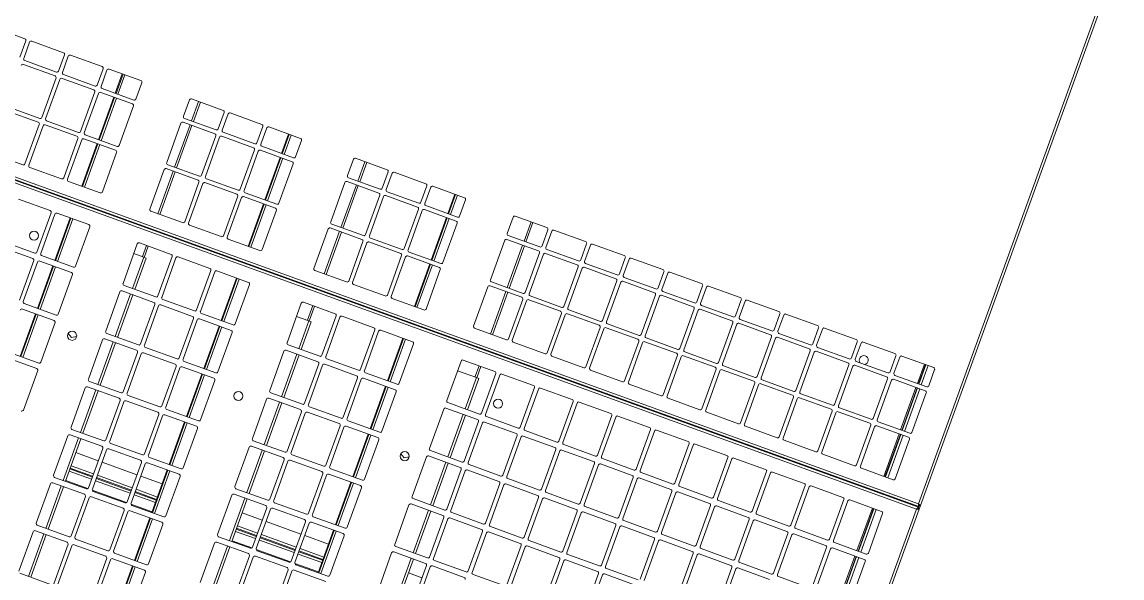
# Model space of a CAD drawing. Header units: metres. Extents: x -17822 to 152406, y -4219 to 19791.
# Drawn here: x 118420.8 to 118554.6, y 5697.2 to 5764.8 of the extents above; entities that cross this region are included whole.
import ezdxf

# ---------------------------------------------------------------- set-up
doc = ezdxf.new("R2010")
doc.units = ezdxf.units.M
doc.header["$LTSCALE"] = 100
doc.header["$MEASUREMENT"] = 0
doc.layers.get('0').update_dxf_attribs({"color": 9, "lineweight": 9})
doc.layers.add('TEKSAN', color=7, linetype='Continuous', lineweight=9)

# ---------------------------------------------------------------- blocks, each defined once
blk = doc.blocks.new('K500H165_üst')
at = {"color": 7, "linetype": 'Continuous', "lineweight": 15}
for p, q in [((-28.03, 82.5), (43.98, 82.5)), ((-27.9, 82.2), (43.85, 82.2)), ((43.85, 82.2), (43.85, -82.2)), ((43.98, 82.5), (43.98, 82.35)), ((43.98, 82.5), (44.42, 82.5)), ((43.98, 82.32), (43.98, 82.35)), ((44.15, 82.33), (44, 82.33)), ((44.15, 82.33), (44.15, -82.33)), ((44.25, -82.33), (44.25, 82.33)), ((44.25, 82.33), (44.4, 82.33)), ((44.42, 82.5), (150.08, 82.5)), ((44.42, 82.5), (44.42, 82.35)), ((44.42, 82.35), (44.42, 82.32)), ((44.55, -82.2), (44.55, 82.2)), ((44.55, 82.2), (149.95, 82.2)), ((44.15, 81.51), (44.25, 81.51)), ((27.65, 78.3), (27.65, 74.2)), ((27.65, 77.6), (30.15, 77.6)), ((29.95, 78.5), (27.85, 78.5)), ((30.15, 74.2), (30.15, 78.3)), ((30.65, 78.3), (30.65, 74.2)), ((30.65, 77.6), (36.15, 77.6)), ((35.95, 78.5), (30.85, 78.5)), ((36.15, 74.2), (36.15, 78.3)), ((36.65, 78.3), (36.65, 74.2)), ((36.65, 77.6), (42.15, 77.6)), ((41.95, 78.5), (36.85, 78.5)), ((42.15, 74.2), (42.15, 78.3)), ((46.25, 78.3), (46.25, 74.2)), ((46.25, 77.6), (51.75, 77.6)), ((51.55, 78.5), (46.45, 78.5)), ((51.75, 74.2), (51.75, 78.3)), ((52.45, 78.3), (52.45, 74.2)), ((52.45, 77.6), (57.95, 77.6)), ((57.75, 78.5), (52.65, 78.5)), ((30.15, 77.3), (27.65, 77.3)), ((30.15, 77.25), (27.65, 77.25)), ((27.65, 77.1), (30.15, 77.1)), ((36.15, 77.3), (30.65, 77.3)), ((36.15, 77.25), (30.65, 77.25)), ((30.65, 77.1), (36.15, 77.1)), ((42.15, 77.3), (36.65, 77.3)), ((42.15, 77.25), (36.65, 77.25)), ((36.65, 77.1), (42.15, 77.1)), ((44.25, 77.4), (44.15, 77.4)), ((44.25, 77.25), (44.15, 77.25)), ((44.15, 77.1), (44.25, 77.1)), ((46.25, 77.3), (51.75, 77.3)), ((51.75, 77.25), (46.25, 77.25)), ((46.25, 77.1), (51.75, 77.1)), ((52.45, 77.3), (57.95, 77.3)), ((57.95, 77.25), (52.45, 77.25)), ((52.45, 77.1), (57.95, 77.1)), ((27.85, 74), (29.95, 74)), ((30.85, 74), (35.95, 74)), ((36.85, 74), (41.95, 74)), ((46.45, 74), (51.55, 74)), ((52.65, 74), (57.75, 74)), ((27.65, 73.3), (27.65, 69.2)), ((29.95, 73.5), (27.85, 73.5)), ((30.15, 69.2), (30.15, 73.3)), ((30.65, 73.3), (30.65, 69.2)), ((35.95, 73.5), (30.85, 73.5)), ((36.15, 69.2), (36.15, 73.3)), ((36.65, 73.3), (36.65, 69.2)), ((41.95, 73.5), (36.85, 73.5)), ((42.15, 69.2), (42.15, 73.3)), ((46.25, 73.3), (46.25, 69.2)), ((51.55, 73.5), (46.45, 73.5)), ((51.75, 69.2), (51.75, 73.3)), ((52.45, 73.3), (52.45, 69.2)), ((57.75, 73.5), (52.65, 73.5)), ((57.95, 69.2), (57.95, 73.3)), ((27.65, 68.3), (27.65, 64.2)), ((27.85, 69), (29.95, 69)), ((29.95, 68.5), (27.85, 68.5)), ((30.15, 64.2), (30.15, 68.3)), ((30.65, 68.3), (30.65, 64.2)), ((30.85, 69), (35.95, 69)), ((35.95, 68.5), (30.85, 68.5)), ((36.15, 64.2), (36.15, 68.3)), ((36.65, 68.3), (36.65, 64.2)), ((36.85, 69), (41.95, 69)), ((41.95, 68.5), (36.85, 68.5)), ((42.15, 64.2), (42.15, 68.3)), ((46.25, 68.3), (46.25, 64.2)), ((46.45, 69), (51.55, 69)), ((51.55, 68.5), (46.45, 68.5)), ((51.75, 64.2), (51.75, 68.3)), ((52.45, 68.3), (52.45, 64.2)), ((52.65, 69), (57.75, 69)), ((57.75, 68.5), (52.65, 68.5)), ((57.95, 64.2), (57.95, 68.3)), ((58.65, 68.3), (58.65, 64.2)), ((27.65, 63.3), (27.65, 59.2)), ((27.85, 64), (29.95, 64)), ((29.95, 63.5), (27.85, 63.5)), ((30.15, 59.2), (30.15, 63.3)), ((30.65, 63.3), (30.65, 59.2)), ((30.85, 64), (35.95, 64)), ((35.95, 63.5), (30.85, 63.5)), ((36.15, 59.2), (36.15, 63.3)), ((36.65, 63.3), (36.65, 59.2)), ((36.85, 64), (41.95, 64)), ((41.95, 63.5), (36.85, 63.5)), ((42.15, 59.2), (42.15, 63.3)), ((46.25, 63.3), (46.25, 59.2)), ((46.45, 64), (51.55, 64)), ((51.55, 63.5), (46.45, 63.5)), ((51.75, 59.2), (51.75, 63.3)), ((52.45, 63.3), (52.45, 59.2)), ((52.65, 64), (57.75, 64)), ((57.75, 63.5), (52.65, 63.5)), ((57.95, 59.2), (57.95, 63.3)), ((58.65, 63.3), (58.65, 59.2)), ((58.85, 64), (63.95, 64)), ((63.95, 63.5), (58.85, 63.5)), ((27.85, 59), (29.95, 59)), ((30.85, 59), (35.95, 59)), ((36.85, 59), (41.95, 59)), ((46.45, 59), (51.55, 59)), ((52.65, 59), (57.75, 59)), ((58.85, 59), (63.95, 59)), ((27.65, 58.3), (27.65, 54.2)), ((29.95, 58.5), (27.85, 58.5)), ((30.15, 54.2), (30.15, 58.3)), ((30.65, 58.3), (30.65, 54.2)), ((35.95, 58.5), (30.85, 58.5)), ((36.15, 54.2), (36.15, 58.3)), ((36.65, 58.3), (36.65, 54.2)), ((41.95, 58.5), (36.85, 58.5)), ((42.15, 54.2), (42.15, 58.3)), ((46.25, 58.3), (46.25, 54.2)), ((51.55, 58.5), (46.45, 58.5)), ((51.75, 54.2), (51.75, 58.3)), ((52.45, 58.3), (52.45, 54.2)), ((57.75, 58.5), (52.65, 58.5)), ((57.95, 54.2), (57.95, 58.3)), ((58.65, 58.3), (58.65, 54.2)), ((63.95, 58.5), (58.85, 58.5)), ((27.85, 54), (29.95, 54)), ((29.95, 53.5), (27.85, 53.5)), ((30.85, 54), (35.95, 54)), ((35.95, 53.5), (30.85, 53.5)), ((36.85, 54), (41.95, 54)), ((41.95, 53.5), (36.85, 53.5)), ((46.45, 54), (51.55, 54)), ((51.55, 53.5), (46.45, 53.5)), ((52.65, 54), (57.75, 54)), ((57.75, 53.5), (52.65, 53.5)), ((58.85, 54), (63.95, 54)), ((63.95, 53.5), (58.85, 53.5)), ((27.65, 53.3), (27.65, 49.2)), ((30.15, 49.2), (30.15, 53.3)), ((30.65, 53.3), (30.65, 49.2)), ((36.15, 49.2), (36.15, 53.3)), ((36.65, 53.3), (36.65, 49.2)), ((42.15, 49.2), (42.15, 53.3)), ((46.25, 53.3), (46.25, 49.2)), ((51.75, 49.2), (51.75, 53.3)), ((52.45, 53.3), (52.45, 49.2)), ((57.95, 49.2), (57.95, 53.3)), ((58.65, 53.3), (58.65, 49.2)), ((64.15, 49.2), (64.15, 53.3)), ((64.85, 53.3), (64.85, 49.2)), ((27.65, 48.3), (27.65, 44.2)), ((27.85, 49), (29.95, 49)), ((29.95, 48.5), (27.85, 48.5)), ((30.15, 44.2), (30.15, 48.3)), ((30.65, 48.3), (30.65, 44.2)), ((30.85, 49), (35.95, 49)), ((35.95, 48.5), (30.85, 48.5)), ((36.15, 44.2), (36.15, 48.3)), ((36.65, 48.3), (36.65, 44.2)), ((36.85, 49), (41.95, 49)), ((41.95, 48.5), (36.85, 48.5)), ((42.15, 44.2), (42.15, 48.3)), ((46.25, 48.3), (46.25, 44.2)), ((46.45, 49), (51.55, 49)), ((51.55, 48.5), (46.45, 48.5)), ((51.75, 44.2), (51.75, 48.3)), ((52.45, 48.3), (52.45, 44.2)), ((52.65, 49), (57.75, 49)), ((57.75, 48.5), (52.65, 48.5)), ((57.95, 44.2), (57.95, 48.3)), ((58.65, 48.3), (58.65, 44.2)), ((58.85, 49), (63.95, 49)), ((63.95, 48.5), (58.85, 48.5)), ((64.15, 44.2), (64.15, 48.3)), ((64.85, 48.3), (64.85, 44.2)), ((65.05, 49), (70.15, 49)), ((70.15, 48.5), (65.05, 48.5)), ((27.65, 43.3), (27.65, 39.2)), ((27.85, 44), (29.95, 44)), ((29.95, 43.5), (27.85, 43.5)), ((30.15, 39.2), (30.15, 43.3)), ((30.65, 43.3), (30.65, 39.2)), ((30.85, 44), (35.95, 44)), ((35.95, 43.5), (30.85, 43.5)), ((36.15, 39.2), (36.15, 43.3)), ((36.65, 43.3), (36.65, 39.2)), ((36.85, 44), (41.95, 44)), ((41.95, 43.5), (36.85, 43.5)), ((42.15, 39.2), (42.15, 43.3)), ((46.25, 43.3), (46.25, 39.2)), ((46.45, 44), (51.55, 44)), ((51.55, 43.5), (46.45, 43.5)), ((51.75, 39.2), (51.75, 43.3)), ((52.45, 43.3), (52.45, 39.2)), ((52.65, 44), (57.75, 44)), ((57.75, 43.5), (52.65, 43.5)), ((57.95, 39.2), (57.95, 43.3)), ((58.65, 43.3), (58.65, 39.2)), ((58.85, 44), (63.95, 44)), ((63.95, 43.5), (58.85, 43.5)), ((64.15, 39.2), (64.15, 43.3)), ((64.85, 43.3), (64.85, 39.2)), ((65.05, 44), (70.15, 44)), ((70.15, 43.5), (65.05, 43.5)), ((27.85, 39), (29.95, 39)), ((30.85, 39), (35.95, 39)), ((36.85, 39), (41.95, 39)), ((46.45, 39), (51.55, 39)), ((52.65, 39), (57.75, 39)), ((58.85, 39), (63.95, 39)), ((65.05, 39), (70.15, 39)), ((27.65, 38.3), (27.65, 34.2)), ((29.95, 38.5), (27.85, 38.5)), ((30.15, 34.2), (30.15, 38.3)), ((30.65, 38.3), (30.65, 34.2)), ((35.95, 38.5), (30.85, 38.5)), ((36.15, 34.2), (36.15, 38.3)), ((36.65, 38.3), (36.65, 34.2)), ((41.95, 38.5), (36.85, 38.5)), ((42.15, 34.2), (42.15, 38.3)), ((46.25, 38.3), (46.25, 34.2)), ((51.55, 38.5), (46.45, 38.5)), ((51.75, 34.2), (51.75, 38.3)), ((52.45, 38.3), (52.45, 34.2)), ((57.75, 38.5), (52.65, 38.5)), ((57.95, 34.2), (57.95, 38.3)), ((58.65, 38.3), (58.65, 34.2)), ((63.95, 38.5), (58.85, 38.5)), ((64.15, 34.2), (64.15, 38.3)), ((64.85, 38.3), (64.85, 34.2)), ((70.15, 38.5), (65.05, 38.5)), ((70.35, 34.2), (70.35, 38.3)), ((27.85, 34), (29.95, 34)), ((29.95, 33.5), (27.85, 33.5)), ((30.85, 34), (35.95, 34)), ((35.95, 33.5), (30.85, 33.5)), ((36.85, 34), (41.95, 34)), ((41.95, 33.5), (36.85, 33.5)), ((46.45, 34), (51.55, 34)), ((51.55, 33.5), (46.45, 33.5)), ((52.65, 34), (57.75, 34)), ((57.75, 33.5), (52.65, 33.5)), ((58.85, 34), (63.95, 34)), ((63.95, 33.5), (58.85, 33.5)), ((65.05, 34), (70.15, 34)), ((70.15, 33.5), (65.05, 33.5)), ((27.65, 33.3), (27.65, 29.2)), ((30.15, 29.2), (30.15, 33.3)), ((30.65, 33.3), (30.65, 29.2)), ((36.15, 29.2), (36.15, 33.3)), ((36.65, 33.3), (36.65, 29.2)), ((42.15, 29.2), (42.15, 33.3)), ((46.25, 33.3), (46.25, 29.2)), ((51.75, 29.2), (51.75, 33.3)), ((52.45, 33.3), (52.45, 29.2)), ((57.95, 29.2), (57.95, 33.3)), ((58.65, 33.3), (58.65, 29.2)), ((64.15, 29.2), (64.15, 33.3)), ((64.85, 33.3), (64.85, 29.2)), ((70.35, 29.2), (70.35, 33.3)), ((71.05, 33.3), (71.05, 29.2)), ((27.65, 28.3), (27.65, 24.2)), ((27.85, 29), (29.95, 29)), ((29.95, 28.5), (27.85, 28.5)), ((30.15, 24.2), (30.15, 28.3)), ((30.65, 28.3), (30.65, 24.2)), ((30.85, 29), (35.95, 29)), ((35.95, 28.5), (30.85, 28.5)), ((36.15, 24.2), (36.15, 28.3)), ((36.65, 28.3), (36.65, 24.2)), ((36.85, 29), (41.95, 29)), ((41.95, 28.5), (36.85, 28.5)), ((42.15, 24.2), (42.15, 28.3)), ((46.25, 28.3), (46.25, 24.2)), ((46.45, 29), (51.55, 29)), ((51.55, 28.5), (46.45, 28.5)), ((51.75, 24.2), (51.75, 28.3)), ((52.45, 28.3), (52.45, 24.2)), ((52.65, 29), (57.75, 29)), ((57.75, 28.5), (52.65, 28.5)), ((57.95, 24.2), (57.95, 28.3)), ((58.65, 28.3), (58.65, 24.2)), ((58.85, 29), (63.95, 29)), ((63.95, 28.5), (58.85, 28.5)), ((64.15, 24.2), (64.15, 28.3)), ((64.85, 28.3), (64.85, 24.2)), ((65.05, 29), (70.15, 29)), ((70.15, 28.5), (65.05, 28.5)), ((70.35, 24.2), (70.35, 28.3)), ((71.05, 28.3), (71.05, 24.2)), ((71.25, 29), (76.35, 29)), ((76.35, 28.5), (71.25, 28.5)), ((72.85, 26.75), (72.85, 28.5)), ((51.75, 26.75), (47.7, 26.75)), ((47.7, 26.45), (47.7, 26.75)), ((57.95, 26.75), (52.45, 26.75)), ((64.15, 26.75), (58.65, 26.75)), ((70.35, 26.75), (64.85, 26.75)), ((76.55, 26.75), (71.05, 26.75)), ((27.65, 26.5), (30.15, 26.5)), ((30.15, 26.25), (27.65, 26.25)), ((30.65, 26.5), (36.15, 26.5)), ((36.15, 26.25), (30.65, 26.25)), ((36.65, 26.5), (42.15, 26.5)), ((42.15, 26.25), (36.65, 26.25)), ((44.15, 26.5), (44.25, 26.5)), ((44.25, 26.25), (44.15, 26.25)), ((46.25, 26.5), (47.7, 26.5)), ((47.7, 26.25), (46.25, 26.25)), ((47.7, 24), (47.7, 26.45)), ((51.75, 26.45), (47.7, 26.45)), ((57.95, 26.45), (52.45, 26.45)), ((64.15, 26.45), (58.65, 26.45)), ((70.35, 26.45), (64.85, 26.45)), ((76.55, 26.45), (71.05, 26.45)), ((27.85, 24), (29.95, 24)), ((30.85, 24), (35.95, 24)), ((36.85, 24), (41.95, 24)), ((46.45, 24), (51.55, 24)), ((52.65, 24), (57.75, 24)), ((58.85, 24), (63.95, 24)), ((65.05, 24), (70.15, 24)), ((71.25, 24), (76.35, 24)), ((59.85, 21.5), (59.54, 22.04)), ((59.54, 20.96), (59.85, 21.5)), ((27.65, 17.65), (27.65, 13.55)), ((29.95, 17.85), (27.85, 17.85)), ((30.15, 13.55), (30.15, 17.65)), ((30.65, 17.65), (30.65, 13.55)), ((35.95, 17.85), (30.85, 17.85)), ((36.15, 13.55), (36.15, 17.65)), ((36.65, 17.65), (36.65, 13.55)), ((41.95, 17.85), (36.85, 17.85)), ((42.15, 13.55), (42.15, 17.65)), ((46.25, 17.65), (46.25, 13.55)), ((51.55, 17.85), (46.45, 17.85)), ((51.75, 13.55), (51.75, 17.65)), ((52.45, 17.65), (52.45, 13.55)), ((57.75, 17.85), (52.65, 17.85)), ((57.95, 13.55), (57.95, 17.65)), ((58.65, 17.65), (58.65, 13.55)), ((63.95, 17.85), (58.85, 17.85)), ((64.15, 13.55), (64.15, 17.65)), ((64.85, 17.65), (64.85, 13.55)), ((70.15, 17.85), (65.05, 17.85)), ((70.35, 13.55), (70.35, 17.65)), ((71.05, 17.65), (71.05, 13.55)), ((76.35, 17.85), (71.25, 17.85)), ((76.55, 13.55), (76.55, 17.65)), ((77.25, 17.65), (77.25, 13.55)), ((27.65, 16.75), (30.15, 16.75)), ((27.65, 16.5), (30.15, 16.5)), ((27.65, 16.41), (30.15, 16.41)), ((30.65, 16.75), (36.15, 16.75)), ((30.65, 16.5), (36.15, 16.5)), ((30.65, 16.41), (36.15, 16.41)), ((36.65, 16.75), (42.15, 16.75)), ((36.65, 16.5), (42.15, 16.5)), ((36.65, 16.41), (42.15, 16.41)), ((44.15, 16.75), (44.25, 16.75)), ((44.15, 16.5), (44.25, 16.5)), ((44.15, 16.41), (44.25, 16.41)), ((46.25, 16.75), (51.75, 16.75)), ((46.25, 16.5), (51.75, 16.5)), ((46.25, 16.41), (51.75, 16.41)), ((52.45, 16.75), (57.95, 16.75)), ((52.45, 16.5), (57.95, 16.5)), ((52.45, 16.41), (57.95, 16.41)), ((58.65, 16.75), (64.15, 16.75)), ((58.65, 16.5), (64.15, 16.5)), ((58.65, 16.41), (64.15, 16.41)), ((64.85, 16.75), (70.35, 16.75)), ((64.85, 16.5), (70.35, 16.5)), ((64.85, 16.41), (70.35, 16.41)), ((71.05, 16.75), (76.55, 16.75)), ((71.05, 16.5), (76.55, 16.5)), ((71.05, 16.41), (76.55, 16.41)), ((72.85, 13.35), (72.85, 16.41)), ((74.55, 13.35), (74.55, 16.41)), ((74.85, 16.41), (74.85, 13.35)), ((74.95, 13.35), (74.95, 16.41)), ((75.25, 16.41), (75.25, 13.35)), ((76.45, 16.41), (76.45, 13.38)), ((27.65, 12.65), (27.65, 8.55)), ((27.85, 13.35), (29.95, 13.35)), ((29.95, 12.85), (27.85, 12.85)), ((30.15, 8.55), (30.15, 12.65)), ((30.65, 12.65), (30.65, 8.55)), ((30.85, 13.35), (35.95, 13.35)), ((35.95, 12.85), (30.85, 12.85)), ((36.15, 8.55), (36.15, 12.65)), ((36.65, 12.65), (36.65, 8.55)), ((36.85, 13.35), (41.95, 13.35)), ((41.95, 12.85), (36.85, 12.85)), ((42.15, 8.55), (42.15, 12.65)), ((46.25, 12.65), (46.25, 8.55)), ((46.45, 13.35), (51.55, 13.35)), ((51.55, 12.85), (46.45, 12.85)), ((51.75, 8.55), (51.75, 12.65)), ((52.45, 12.65), (52.45, 8.55)), ((52.65, 13.35), (57.75, 13.35)), ((57.75, 12.85), (52.65, 12.85)), ((57.95, 8.55), (57.95, 12.65)), ((58.65, 12.65), (58.65, 8.55)), ((58.85, 13.35), (63.95, 13.35)), ((63.95, 12.85), (58.85, 12.85)), ((64.15, 8.55), (64.15, 12.65)), ((64.85, 12.65), (64.85, 8.55)), ((65.05, 13.35), (70.15, 13.35)), ((70.15, 12.85), (65.05, 12.85)), ((70.35, 8.55), (70.35, 12.65)), ((71.05, 12.65), (71.05, 8.55)), ((71.25, 13.35), (76.35, 13.35)), ((76.35, 12.85), (71.25, 12.85)), ((72.85, 8.35), (72.85, 12.85)), ((74.55, 8.35), (74.55, 12.85)), ((74.85, 12.85), (74.85, 8.35)), ((74.95, 8.35), (74.95, 12.85)), ((75.25, 12.85), (75.25, 8.35)), ((76.45, 12.82), (76.45, 8.38)), ((76.55, 8.55), (76.55, 12.65)), ((77.25, 12.65), (77.25, 8.55)), ((77.45, 13.35), (82.55, 13.35)), ((82.55, 12.85), (77.45, 12.85)), ((27.85, 8.35), (29.95, 8.35)), ((30.85, 8.35), (35.95, 8.35)), ((36.85, 8.35), (41.95, 8.35)), ((46.45, 8.35), (51.55, 8.35)), ((52.65, 8.35), (57.75, 8.35)), ((58.85, 8.35), (63.95, 8.35)), ((65.05, 8.35), (70.15, 8.35)), ((71.25, 8.35), (76.35, 8.35)), ((77.45, 8.35), (82.55, 8.35)), ((27.65, 7.65), (27.65, 3.55)), ((29.95, 7.85), (27.85, 7.85)), ((30.15, 3.55), (30.15, 7.65)), ((30.65, 7.65), (30.65, 3.55)), ((35.95, 7.85), (30.85, 7.85)), ((36.15, 3.55), (36.15, 7.65)), ((36.65, 7.65), (36.65, 3.55)), ((41.95, 7.85), (36.85, 7.85)), ((42.15, 3.55), (42.15, 7.65)), ((46.25, 7.65), (46.25, 3.55)), ((51.55, 7.85), (46.45, 7.85)), ((51.75, 3.55), (51.75, 7.65)), ((52.45, 7.65), (52.45, 3.55)), ((57.75, 7.85), (52.65, 7.85)), ((57.95, 3.55), (57.95, 7.65)), ((58.65, 7.65), (58.65, 3.55)), ((63.95, 7.85), (58.85, 7.85)), ((64.15, 3.55), (64.15, 7.65)), ((64.85, 7.65), (64.85, 3.55)), ((70.15, 7.85), (65.05, 7.85)), ((70.35, 3.55), (70.35, 7.65)), ((71.05, 7.65), (71.05, 3.55)), ((76.35, 7.85), (71.25, 7.85)), ((72.85, 5.25), (72.85, 7.85)), ((74.55, 5.25), (74.55, 7.85)), ((74.85, 7.85), (74.85, 5.25)), ((74.95, 5.25), (74.95, 7.85)), ((75.25, 7.85), (75.25, 5.25)), ((76.45, 7.82), (76.45, 5.25)), ((76.55, 3.55), (76.55, 7.65)), ((77.25, 7.65), (77.25, 3.55)), ((82.55, 7.85), (77.45, 7.85)), ((27.65, 5), (30.15, 5)), ((30.15, 4.75), (27.65, 4.75)), ((30.65, 5), (36.15, 5)), ((36.15, 4.75), (30.65, 4.75)), ((36.65, 5), (42.15, 5)), ((42.15, 4.75), (36.65, 4.75)), ((44.15, 5), (44.25, 5)), ((44.25, 4.75), (44.15, 4.75)), ((46.25, 5), (48.15, 5)), ((48.15, 4.75), (46.25, 4.75)), ((51.75, 5.25), (48.15, 5.25)), ((48.15, 4.95), (48.15, 5.25)), ((48.15, 3.35), (48.15, 4.95)), ((51.75, 4.95), (48.15, 4.95)), ((57.95, 5.25), (52.45, 5.25)), ((57.95, 4.95), (52.45, 4.95)), ((64.15, 5.25), (58.65, 5.25)), ((64.15, 4.95), (58.65, 4.95)), ((70.35, 5.25), (64.85, 5.25)), ((70.35, 4.95), (64.85, 4.95)), ((76.55, 5.25), (71.05, 5.25)), ((76.55, 4.95), (71.05, 4.95)), ((82.75, 5.25), (77.25, 5.25)), ((82.75, 4.95), (77.25, 4.95)), ((27.85, 3.35), (29.95, 3.35)), ((30.85, 3.35), (35.95, 3.35)), ((36.85, 3.35), (41.95, 3.35)), ((46.45, 3.35), (51.55, 3.35)), ((52.65, 3.35), (57.75, 3.35)), ((58.85, 3.35), (63.95, 3.35)), ((65.05, 3.35), (70.15, 3.35)), ((71.25, 3.35), (76.35, 3.35)), ((77.45, 3.35), (82.55, 3.35)), ((27.65, -3.55), (27.65, -7.65)), ((29.95, -3.35), (27.85, -3.35)), ((30.15, -7.65), (30.15, -3.55)), ((30.65, -3.55), (30.65, -7.65)), ((35.95, -3.35), (30.85, -3.35)), ((36.15, -7.65), (36.15, -3.55)), ((36.65, -3.55), (36.65, -7.65)), ((41.95, -3.35), (36.85, -3.35)), ((42.15, -7.65), (42.15, -3.55)), ((46.25, -3.55), (46.25, -7.65)), ((51.55, -3.35), (46.45, -3.35)), ((51.75, -7.65), (51.75, -3.55)), ((52.45, -3.55), (52.45, -7.65)), ((57.75, -3.35), (52.65, -3.35)), ((57.95, -7.65), (57.95, -3.55)), ((58.65, -3.55), (58.65, -7.65)), ((63.95, -3.35), (58.85, -3.35)), ((64.15, -7.65), (64.15, -3.55)), ((64.85, -3.55), (64.85, -7.65)), ((70.15, -3.35), (65.05, -3.35)), ((70.35, -7.65), (70.35, -3.55)), ((71.05, -3.55), (71.05, -7.65)), ((76.35, -3.35), (71.25, -3.35)), ((76.55, -7.65), (76.55, -3.55)), ((77.25, -3.55), (77.25, -7.65)), ((82.55, -3.35), (77.45, -3.35)), ((82.75, -7.65), (82.75, -3.55)), ((83.45, -3.55), (83.45, -7.65)), ((88.75, -3.35), (83.65, -3.35)), ((27.65, -4.75), (30.15, -4.75)), ((27.65, -5), (30.15, -5)), ((27.65, -5.09), (30.15, -5.09)), ((30.65, -4.75), (36.15, -4.75)), ((30.65, -5), (36.15, -5)), ((30.65, -5.09), (36.15, -5.09)), ((36.65, -4.75), (42.15, -4.75)), ((36.65, -5), (42.15, -5)), ((36.65, -5.09), (42.15, -5.09)), ((44.15, -4.75), (44.25, -4.75)), ((44.15, -5), (44.25, -5)), ((44.15, -5.09), (44.25, -5.09)), ((46.25, -4.75), (51.75, -4.75)), ((46.25, -5), (51.75, -5)), ((46.25, -5.09), (51.75, -5.09)), ((52.45, -4.75), (57.95, -4.75)), ((52.45, -5), (57.95, -5)), ((52.45, -5.09), (57.95, -5.09)), ((58.65, -4.75), (64.15, -4.75)), ((58.65, -5), (64.15, -5)), ((58.65, -5.09), (64.15, -5.09)), ((64.85, -4.75), (70.35, -4.75)), ((64.85, -5), (70.35, -5)), ((64.85, -5.09), (70.35, -5.09)), ((71.05, -4.75), (76.55, -4.75)), ((71.05, -5), (76.55, -5)), ((71.05, -5.09), (76.55, -5.09)), ((72.85, -7.85), (72.85, -5.09)), ((74.55, -7.85), (74.55, -5.09)), ((74.85, -5.09), (74.85, -7.85)), ((74.95, -7.85), (74.95, -5.09)), ((75.25, -5.09), (75.25, -7.85)), ((76.45, -5.09), (76.45, -7.82)), ((77.25, -4.75), (82.75, -4.75)), ((77.25, -5), (82.75, -5)), ((77.25, -5.09), (82.75, -5.09)), ((83.45, -4.75), (88.95, -4.75)), ((83.45, -5), (88.95, -5)), ((83.45, -5.09), (88.95, -5.09)), ((27.85, -7.85), (29.95, -7.85)), ((30.85, -7.85), (35.95, -7.85)), ((36.85, -7.85), (41.95, -7.85)), ((46.45, -7.85), (51.55, -7.85)), ((52.65, -7.85), (57.75, -7.85)), ((58.85, -7.85), (63.95, -7.85)), ((65.05, -7.85), (70.15, -7.85)), ((71.25, -7.85), (76.35, -7.85)), ((77.45, -7.85), (82.55, -7.85)), ((83.65, -7.85), (88.75, -7.85)), ((27.65, -8.55), (27.65, -12.65)), ((29.95, -8.35), (27.85, -8.35)), ((30.15, -12.65), (30.15, -8.55)), ((30.65, -8.55), (30.65, -12.65)), ((35.95, -8.35), (30.85, -8.35)), ((36.15, -12.65), (36.15, -8.55)), ((36.65, -8.55), (36.65, -12.65)), ((41.95, -8.35), (36.85, -8.35)), ((42.15, -12.65), (42.15, -8.55)), ((46.25, -8.55), (46.25, -12.65)), ((51.55, -8.35), (46.45, -8.35)), ((51.75, -12.65), (51.75, -8.55)), ((52.45, -8.55), (52.45, -12.65)), ((57.75, -8.35), (52.65, -8.35)), ((57.95, -12.65), (57.95, -8.55)), ((58.65, -8.55), (58.65, -12.65)), ((63.95, -8.35), (58.85, -8.35)), ((64.15, -12.65), (64.15, -8.55)), ((64.85, -8.55), (64.85, -12.65)), ((70.15, -8.35), (65.05, -8.35)), ((70.35, -12.65), (70.35, -8.55)), ((71.05, -8.55), (71.05, -12.65)), ((76.35, -8.35), (71.25, -8.35)), ((72.85, -12.85), (72.85, -8.35)), ((74.55, -12.85), (74.55, -8.35)), ((74.85, -8.35), (74.85, -12.85)), ((74.95, -12.85), (74.95, -8.35)), ((75.25, -8.35), (75.25, -12.85)), ((76.45, -8.38), (76.45, -12.82)), ((76.55, -12.65), (76.55, -8.55)), ((77.25, -8.55), (77.25, -12.65)), ((82.55, -8.35), (77.45, -8.35)), ((82.75, -12.65), (82.75, -8.55)), ((83.45, -8.55), (83.45, -12.65)), ((88.75, -8.35), (83.65, -8.35)), ((27.85, -12.85), (29.95, -12.85)), ((29.95, -13.35), (27.85, -13.35)), ((30.85, -12.85), (35.95, -12.85)), ((35.95, -13.35), (30.85, -13.35)), ((36.85, -12.85), (41.95, -12.85)), ((41.95, -13.35), (36.85, -13.35)), ((46.45, -12.85), (51.55, -12.85)), ((51.55, -13.35), (46.45, -13.35)), ((52.65, -12.85), (57.75, -12.85)), ((57.75, -13.35), (52.65, -13.35)), ((58.85, -12.85), (63.95, -12.85)), ((63.95, -13.35), (58.85, -13.35)), ((65.05, -12.85), (70.15, -12.85)), ((70.15, -13.35), (65.05, -13.35)), ((71.25, -12.85), (76.35, -12.85)), ((76.35, -13.35), (71.25, -13.35)), ((72.85, -16.25), (72.85, -13.35)), ((74.55, -16.25), (74.55, -13.35)), ((74.85, -13.35), (74.85, -16.25)), ((74.95, -16.25), (74.95, -13.35)), ((75.25, -13.35), (75.25, -16.25)), ((77.45, -12.85), (82.55, -12.85)), ((82.55, -13.35), (77.45, -13.35)), ((83.65, -12.85), (88.75, -12.85)), ((88.75, -13.35), (83.65, -13.35)), ((27.65, -13.55), (27.65, -17.65)), ((30.15, -17.65), (30.15, -13.55)), ((30.65, -13.55), (30.65, -17.65)), ((36.15, -17.65), (36.15, -13.55)), ((36.65, -13.55), (36.65, -17.65)), ((42.15, -17.65), (42.15, -13.55)), ((46.25, -13.55), (46.25, -17.65)), ((51.75, -17.65), (51.75, -13.55)), ((52.45, -13.55), (52.45, -17.65)), ((57.95, -17.65), (57.95, -13.55)), ((58.65, -13.55), (58.65, -17.65)), ((64.15, -17.65), (64.15, -13.55)), ((64.85, -13.55), (64.85, -17.65)), ((70.35, -17.65), (70.35, -13.55)), ((71.05, -13.55), (71.05, -17.65)), ((76.45, -13.38), (76.45, -16.25)), ((76.55, -17.65), (76.55, -13.55)), ((77.25, -13.55), (77.25, -17.65)), ((82.75, -17.65), (82.75, -13.55)), ((83.45, -13.55), (83.45, -17.65)), ((88.95, -17.65), (88.95, -13.55)), ((27.65, -16.5), (30.15, -16.5)), ((30.15, -16.75), (27.65, -16.75)), ((30.65, -16.5), (36.15, -16.5)), ((36.15, -16.75), (30.65, -16.75)), ((36.65, -16.5), (42.15, -16.5)), ((42.15, -16.75), (36.65, -16.75)), ((44.15, -16.5), (44.25, -16.5)), ((44.25, -16.75), (44.15, -16.75)), ((46.25, -16.5), (47.7, -16.5)), ((47.7, -16.75), (46.25, -16.75)), ((51.75, -16.25), (47.7, -16.25)), ((47.7, -16.55), (47.7, -16.25)), ((47.7, -17.85), (47.7, -16.55)), ((51.75, -16.55), (47.7, -16.55)), ((57.95, -16.25), (52.45, -16.25)), ((57.95, -16.55), (52.45, -16.55)), ((64.15, -16.25), (58.65, -16.25)), ((64.15, -16.55), (58.65, -16.55)), ((70.35, -16.25), (64.85, -16.25)), ((70.35, -16.55), (64.85, -16.55)), ((76.55, -16.25), (71.05, -16.25)), ((76.55, -16.55), (71.05, -16.55)), ((82.75, -16.25), (77.25, -16.25)), ((82.75, -16.55), (77.25, -16.55)), ((88.95, -16.25), (83.45, -16.25)), ((88.95, -16.55), (83.45, -16.55)), ((27.85, -17.85), (29.95, -17.85)), ((30.85, -17.85), (35.95, -17.85)), ((36.85, -17.85), (41.95, -17.85)), ((46.45, -17.85), (51.55, -17.85)), ((52.65, -17.85), (57.75, -17.85)), ((58.85, -17.85), (63.95, -17.85)), ((65.05, -17.85), (70.15, -17.85)), ((71.25, -17.85), (76.35, -17.85)), ((77.45, -17.85), (82.55, -17.85)), ((83.65, -17.85), (88.75, -17.85)), ((59.85, -21.5), (59.54, -20.96)), ((59.54, -22.04), (59.85, -21.5)), ((29.95, -24), (27.85, -24)), ((35.95, -24), (30.85, -24)), ((41.95, -24), (36.85, -24)), ((46.45, -24), (51.55, -24)), ((52.65, -24), (57.75, -24)), ((58.85, -24), (63.95, -24)), ((65.05, -24), (70.15, -24)), ((27.65, -24.2), (27.65, -28.3)), ((30.15, -28.3), (30.15, -24.2)), ((30.65, -24.2), (30.65, -28.3)), ((36.15, -28.3), (36.15, -24.2)), ((36.65, -24.2), (36.65, -28.3)), ((42.15, -28.3), (42.15, -24.2)), ((46.25, -28.3), (46.25, -24.2)), ((51.75, -24.2), (51.75, -28.3)), ((52.45, -28.3), (52.45, -24.2)), ((57.95, -24.2), (57.95, -28.3)), ((58.65, -28.3), (58.65, -24.2)), ((64.15, -24.2), (64.15, -28.3)), ((64.85, -28.3), (64.85, -24.2)), ((27.65, -26.25), (30.15, -26.25)), ((27.65, -26.5), (30.15, -26.5)), ((27.65, -26.59), (30.15, -26.59)), ((30.65, -26.25), (36.15, -26.25)), ((30.65, -26.5), (36.15, -26.5)), ((30.65, -26.59), (36.15, -26.59)), ((36.65, -26.25), (42.15, -26.25)), ((36.65, -26.5), (42.15, -26.5)), ((36.65, -26.59), (42.15, -26.59)), ((44.15, -26.25), (44.25, -26.25)), ((44.15, -26.5), (44.25, -26.5)), ((44.15, -26.59), (44.25, -26.59)), ((46.25, -26.25), (51.75, -26.25)), ((46.25, -26.5), (51.75, -26.5)), ((46.25, -26.59), (51.75, -26.59)), ((52.45, -26.25), (57.95, -26.25)), ((52.45, -26.5), (57.95, -26.5)), ((52.45, -26.59), (57.95, -26.59)), ((58.65, -26.25), (64.15, -26.25)), ((58.65, -26.5), (64.15, -26.5)), ((58.65, -26.59), (64.15, -26.59)), ((27.65, -29.2), (27.65, -33.3)), ((27.85, -28.5), (29.95, -28.5)), ((29.95, -29), (27.85, -29)), ((30.15, -33.3), (30.15, -29.2)), ((30.65, -29.2), (30.65, -33.3)), ((30.85, -28.5), (35.95, -28.5)), ((35.95, -29), (30.85, -29)), ((36.15, -33.3), (36.15, -29.2)), ((36.65, -29.2), (36.65, -33.3)), ((36.85, -28.5), (41.95, -28.5)), ((41.95, -29), (36.85, -29)), ((42.15, -33.3), (42.15, -29.2)), ((46.25, -33.3), (46.25, -29.2)), ((51.55, -28.5), (46.45, -28.5)), ((46.45, -29), (51.55, -29)), ((51.75, -29.2), (51.75, -33.3)), ((52.45, -33.3), (52.45, -29.2)), ((57.75, -28.5), (52.65, -28.5)), ((52.65, -29), (57.75, -29)), ((27.65, -34.2), (27.65, -38.3)), ((27.85, -33.5), (29.95, -33.5)), ((29.95, -34), (27.85, -34)), ((30.15, -38.3), (30.15, -34.2)), ((30.65, -34.2), (30.65, -38.3)), ((30.85, -33.5), (35.95, -33.5)), ((35.95, -34), (30.85, -34)), ((36.15, -38.3), (36.15, -34.2)), ((36.65, -34.2), (36.65, -38.3)), ((36.85, -33.5), (41.95, -33.5)), ((41.95, -34), (36.85, -34)), ((42.15, -38.3), (42.15, -34.2)), ((27.85, -38.5), (29.95, -38.5)), ((27.65, -39.2), (27.65, -43.3)), ((29.95, -39), (27.85, -39))]:
    blk.add_line(p, q, dxfattribs=at)
at = {"color": 7, "linetype": 'Continuous', "lineweight": 15, "flags": 128}
for points in [[(44.15, 82.33), (44.14, 82.33), (44.13, 82.32), (44.1, 82.31), (44.06, 82.29), (44.02, 82.27), (43.96, 82.25), (43.91, 82.23), (43.85, 82.2)], [(44, 82.33), (44, 82.33), (43.99, 82.32), (43.97, 82.31), (43.96, 82.29), (43.93, 82.27), (43.91, 82.25), (43.88, 82.23), (43.85, 82.2)], [(43.85, 82.2), (43.85, 82.2)], [(44.55, 82.2), (44.49, 82.23), (44.44, 82.25), (44.38, 82.27), (44.34, 82.29), (44.3, 82.31), (44.27, 82.32), (44.26, 82.33), (44.25, 82.33)], [(44.55, 82.2), (44.52, 82.23), (44.49, 82.25), (44.47, 82.27), (44.44, 82.29), (44.43, 82.31), (44.41, 82.32), (44.4, 82.33), (44.4, 82.33)], [(44.42, 82.5), (44.42, 82.49), (44.43, 82.48), (44.44, 82.45), (44.46, 82.41), (44.48, 82.37), (44.5, 82.31), (44.52, 82.26), (44.55, 82.2)], [(44.42, 82.35), (44.42, 82.35), (44.43, 82.34), (44.44, 82.32), (44.46, 82.31), (44.48, 82.28), (44.5, 82.26), (44.52, 82.23), (44.55, 82.2)]]:
    blk.add_lwpolyline(points, dxfattribs=at)
at = {"color": 7, "linetype": 'Continuous', "lineweight": 15}
for centre in [(49.78, 30), (59.65, 21.5), (59.65, 0), (59.65, -21.5), (49.78, -30)]:
    blk.add_circle(centre, 0.55, dxfattribs=at)
for centre, radius, start, end in [((44.55, 82.2), 0.3, 116.1725, 153.8275), ((27.85, 78.3), 0.2, 90, 180), ((29.95, 78.3), 0.2, 0, 90), ((30.85, 78.3), 0.2, 90, 180), ((35.95, 78.3), 0.2, 0, 90), ((36.85, 78.3), 0.2, 90, 180), ((41.95, 78.3), 0.2, 0, 90), ((46.45, 78.3), 0.2, 90, 180), ((51.55, 78.3), 0.2, 0, 90), ((52.65, 78.3), 0.2, 90, 180), ((27.85, 74.2), 0.2, 180, 270), ((29.95, 74.2), 0.2, 270, 0), ((30.85, 74.2), 0.2, 180, 270), ((35.95, 74.2), 0.2, 270, 0), ((36.85, 74.2), 0.2, 180, 270), ((41.95, 74.2), 0.2, 270, 0), ((46.45, 74.2), 0.2, 180, 270), ((51.55, 74.2), 0.2, 270, 0), ((52.65, 74.2), 0.2, 180, 270), ((27.85, 73.3), 0.2, 90, 180), ((29.95, 73.3), 0.2, 0, 90), ((30.85, 73.3), 0.2, 90, 180), ((35.95, 73.3), 0.2, 0, 90), ((36.85, 73.3), 0.2, 90, 180), ((41.95, 73.3), 0.2, 0, 90), ((46.45, 73.3), 0.2, 90, 180), ((51.55, 73.3), 0.2, 0, 90), ((52.65, 73.3), 0.2, 90, 180), ((29.7, 70), 0.55, 35.0968, 180), ((29.7, 70), 0.55, 180, 324.9032), ((27.85, 69.2), 0.2, 180, 270), ((27.85, 68.3), 0.2, 90, 180), ((29.95, 69.2), 0.2, 270, 0), ((29.95, 68.3), 0.2, 0, 90), ((30.85, 69.2), 0.2, 180, 270), ((30.85, 68.3), 0.2, 90, 180), ((35.95, 69.2), 0.2, 270, 0), ((35.95, 68.3), 0.2, 0, 90), ((36.85, 69.2), 0.2, 180, 270), ((36.85, 68.3), 0.2, 90, 180), ((41.95, 69.2), 0.2, 270, 0), ((41.95, 68.3), 0.2, 0, 90), ((46.45, 69.2), 0.2, 180, 270), ((46.45, 68.3), 0.2, 90, 180), ((51.55, 69.2), 0.2, 270, 0), ((51.55, 68.3), 0.2, 0, 90), ((52.65, 69.2), 0.2, 180, 270), ((52.65, 68.3), 0.2, 90, 180), ((57.75, 69.2), 0.2, 270, 0), ((57.75, 68.3), 0.2, 0, 90), ((27.85, 64.2), 0.2, 180, 270), ((29.95, 64.2), 0.2, 270, 0), ((30.85, 64.2), 0.2, 180, 270), ((35.95, 64.2), 0.2, 270, 0), ((36.85, 64.2), 0.2, 180, 270), ((41.95, 64.2), 0.2, 270, 0), ((46.45, 64.2), 0.2, 180, 270), ((51.55, 64.2), 0.2, 270, 0), ((52.65, 64.2), 0.2, 180, 270), ((57.75, 64.2), 0.2, 270, 0), ((58.85, 64.2), 0.2, 180, 270), ((27.85, 63.3), 0.2, 90, 180), ((29.95, 63.3), 0.2, 0, 90), ((30.85, 63.3), 0.2, 90, 180), ((35.95, 63.3), 0.2, 0, 90), ((36.85, 63.3), 0.2, 90, 180), ((41.95, 63.3), 0.2, 0, 90), ((46.45, 63.3), 0.2, 90, 180), ((51.55, 63.3), 0.2, 0, 90), ((52.65, 63.3), 0.2, 90, 180), ((57.75, 63.3), 0.2, 0, 90), ((58.85, 63.3), 0.2, 90, 180), ((27.85, 59.2), 0.2, 180, 270), ((29.95, 59.2), 0.2, 270, 0), ((30.85, 59.2), 0.2, 180, 270), ((35.95, 59.2), 0.2, 270, 0), ((36.85, 59.2), 0.2, 180, 270), ((41.95, 59.2), 0.2, 270, 0), ((46.45, 59.2), 0.2, 180, 270), ((51.55, 59.2), 0.2, 270, 0), ((52.65, 59.2), 0.2, 180, 270), ((57.75, 59.2), 0.2, 270, 0), ((58.85, 59.2), 0.2, 180, 270), ((27.85, 58.3), 0.2, 90, 180), ((29.95, 58.3), 0.2, 0, 90), ((30.85, 58.3), 0.2, 90, 180), ((35.95, 58.3), 0.2, 0, 90), ((36.85, 58.3), 0.2, 90, 180), ((41.95, 58.3), 0.2, 0, 90), ((46.45, 58.3), 0.2, 90, 180), ((51.55, 58.3), 0.2, 0, 90), ((52.65, 58.3), 0.2, 90, 180), ((57.75, 58.3), 0.2, 0, 90), ((58.85, 58.3), 0.2, 90, 180), ((27.85, 54.2), 0.2, 180, 270), ((27.85, 53.3), 0.2, 90, 180), ((29.95, 54.2), 0.2, 270, 0), ((29.95, 53.3), 0.2, 0, 90), ((30.85, 54.2), 0.2, 180, 270), ((30.85, 53.3), 0.2, 90, 180), ((35.95, 54.2), 0.2, 270, 0), ((35.95, 53.3), 0.2, 0, 90), ((36.85, 54.2), 0.2, 180, 270), ((36.85, 53.3), 0.2, 90, 180), ((41.95, 54.2), 0.2, 270, 0), ((41.95, 53.3), 0.2, 0, 90), ((46.45, 54.2), 0.2, 180, 270), ((46.45, 53.3), 0.2, 90, 180), ((51.55, 54.2), 0.2, 270, 0), ((51.55, 53.3), 0.2, 0, 90), ((52.65, 54.2), 0.2, 180, 270), ((52.65, 53.3), 0.2, 90, 180), ((57.75, 54.2), 0.2, 270, 0), ((57.75, 53.3), 0.2, 0, 90), ((58.85, 54.2), 0.2, 180, 270), ((58.85, 53.3), 0.2, 90, 180), ((27.85, 49.2), 0.2, 180, 270), ((27.85, 48.3), 0.2, 90, 180), ((29.95, 49.2), 0.2, 270, 0), ((29.95, 48.3), 0.2, 0, 90), ((30.85, 49.2), 0.2, 180, 270), ((30.85, 48.3), 0.2, 90, 180), ((35.95, 49.2), 0.2, 270, 0), ((35.95, 48.3), 0.2, 0, 90), ((36.85, 49.2), 0.2, 180, 270), ((36.85, 48.3), 0.2, 90, 180), ((41.95, 49.2), 0.2, 270, 0), ((41.95, 48.3), 0.2, 0, 90), ((46.45, 49.2), 0.2, 180, 270), ((46.45, 48.3), 0.2, 90, 180), ((51.55, 49.2), 0.2, 270, 0), ((51.55, 48.3), 0.2, 0, 90), ((52.65, 49.2), 0.2, 180, 270), ((52.65, 48.3), 0.2, 90, 180), ((57.75, 49.2), 0.2, 270, 0), ((57.75, 48.3), 0.2, 0, 90), ((58.85, 49.2), 0.2, 180, 270), ((58.85, 48.3), 0.2, 90, 180), ((63.95, 49.2), 0.2, 270, 0), ((63.95, 48.3), 0.2, 0, 90), ((65.05, 49.2), 0.2, 180, 270), ((65.05, 48.3), 0.2, 90, 180), ((27.85, 44.2), 0.2, 180, 270), ((29.95, 44.2), 0.2, 270, 0), ((30.85, 44.2), 0.2, 180, 270), ((35.95, 44.2), 0.2, 270, 0), ((36.85, 44.2), 0.2, 180, 270), ((41.95, 44.2), 0.2, 270, 0), ((46.45, 44.2), 0.2, 180, 270), ((51.55, 44.2), 0.2, 270, 0), ((52.65, 44.2), 0.2, 180, 270), ((57.75, 44.2), 0.2, 270, 0), ((58.85, 44.2), 0.2, 180, 270), ((63.95, 44.2), 0.2, 270, 0), ((65.05, 44.2), 0.2, 180, 270), ((27.85, 43.3), 0.2, 90, 180), ((29.95, 43.3), 0.2, 0, 90), ((30.85, 43.3), 0.2, 90, 180), ((35.95, 43.3), 0.2, 0, 90), ((36.85, 43.3), 0.2, 90, 180), ((41.95, 43.3), 0.2, 0, 90), ((46.45, 43.3), 0.2, 90, 180), ((51.55, 43.3), 0.2, 0, 90), ((52.65, 43.3), 0.2, 90, 180), ((57.75, 43.3), 0.2, 0, 90), ((58.85, 43.3), 0.2, 90, 180), ((63.95, 43.3), 0.2, 0, 90), ((65.05, 43.3), 0.2, 90, 180), ((27.85, 39.2), 0.2, 180, 270), ((29.95, 39.2), 0.2, 270, 0), ((30.85, 39.2), 0.2, 180, 270), ((35.95, 39.2), 0.2, 270, 0), ((36.85, 39.2), 0.2, 180, 270), ((41.95, 39.2), 0.2, 270, 0), ((46.45, 39.2), 0.2, 180, 270), ((51.55, 39.2), 0.2, 270, 0), ((52.65, 39.2), 0.2, 180, 270), ((57.75, 39.2), 0.2, 270, 0), ((58.85, 39.2), 0.2, 180, 270), ((63.95, 39.2), 0.2, 270, 0), ((65.05, 39.2), 0.2, 180, 270), ((27.85, 38.3), 0.2, 90, 180), ((29.95, 38.3), 0.2, 0, 90), ((30.85, 38.3), 0.2, 90, 180), ((35.95, 38.3), 0.2, 0, 90), ((36.85, 38.3), 0.2, 90, 180), ((41.95, 38.3), 0.2, 0, 90), ((46.45, 38.3), 0.2, 90, 180), ((51.55, 38.3), 0.2, 0, 90), ((52.65, 38.3), 0.2, 90, 180), ((57.75, 38.3), 0.2, 0, 90), ((58.85, 38.3), 0.2, 90, 180), ((63.95, 38.3), 0.2, 0, 90), ((65.05, 38.3), 0.2, 90, 180), ((27.85, 34.2), 0.2, 180, 270), ((27.85, 33.3), 0.2, 90, 180), ((29.95, 34.2), 0.2, 270, 0), ((29.95, 33.3), 0.2, 0, 90), ((30.85, 34.2), 0.2, 180, 270), ((30.85, 33.3), 0.2, 90, 180), ((35.95, 34.2), 0.2, 270, 0), ((35.95, 33.3), 0.2, 0, 90), ((36.85, 34.2), 0.2, 180, 270), ((36.85, 33.3), 0.2, 90, 180), ((41.95, 34.2), 0.2, 270, 0), ((41.95, 33.3), 0.2, 0, 90), ((46.45, 34.2), 0.2, 180, 270), ((46.45, 33.3), 0.2, 90, 180), ((51.55, 34.2), 0.2, 270, 0), ((51.55, 33.3), 0.2, 0, 90), ((52.65, 34.2), 0.2, 180, 270), ((52.65, 33.3), 0.2, 90, 180), ((57.75, 34.2), 0.2, 270, 0), ((57.75, 33.3), 0.2, 0, 90), ((58.85, 34.2), 0.2, 180, 270), ((58.85, 33.3), 0.2, 90, 180), ((63.95, 34.2), 0.2, 270, 0), ((63.95, 33.3), 0.2, 0, 90), ((65.05, 34.2), 0.2, 180, 270), ((65.05, 33.3), 0.2, 90, 180), ((70.15, 34.2), 0.2, 270, 0), ((70.15, 33.3), 0.2, 0, 90), ((71.25, 33.3), 0.2, 90, 180), ((27.85, 29.2), 0.2, 180, 270), ((27.85, 28.3), 0.2, 90, 180), ((29.95, 29.2), 0.2, 270, 0), ((29.95, 28.3), 0.2, 0, 90), ((30.85, 29.2), 0.2, 180, 270), ((30.85, 28.3), 0.2, 90, 180), ((35.95, 29.2), 0.2, 270, 0), ((35.95, 28.3), 0.2, 0, 90), ((36.85, 29.2), 0.2, 180, 270), ((36.85, 28.3), 0.2, 90, 180), ((41.95, 29.2), 0.2, 270, 0), ((41.95, 28.3), 0.2, 0, 90), ((46.45, 29.2), 0.2, 180, 270), ((46.45, 28.3), 0.2, 90, 180), ((51.55, 29.2), 0.2, 270, 0), ((51.55, 28.3), 0.2, 0, 90), ((52.65, 29.2), 0.2, 180, 270), ((52.65, 28.3), 0.2, 90, 180), ((57.75, 29.2), 0.2, 270, 0), ((57.75, 28.3), 0.2, 0, 90), ((58.85, 29.2), 0.2, 180, 270), ((58.85, 28.3), 0.2, 90, 180), ((63.95, 29.2), 0.2, 270, 0), ((63.95, 28.3), 0.2, 0, 90), ((65.05, 29.2), 0.2, 180, 270), ((65.05, 28.3), 0.2, 90, 180), ((70.15, 29.2), 0.2, 270, 0), ((70.15, 28.3), 0.2, 0, 90), ((71.25, 29.2), 0.2, 180, 270), ((71.25, 28.3), 0.2, 90, 180), ((27.85, 24.2), 0.2, 180, 270), ((29.95, 24.2), 0.2, 270, 0), ((30.85, 24.2), 0.2, 180, 270), ((35.95, 24.2), 0.2, 270, 0), ((36.85, 24.2), 0.2, 180, 270), ((41.95, 24.2), 0.2, 270, 0), ((46.45, 24.2), 0.2, 180, 270), ((51.55, 24.2), 0.2, 270, 0), ((52.65, 24.2), 0.2, 180, 270), ((57.75, 24.2), 0.2, 270, 0), ((58.85, 24.2), 0.2, 180, 270), ((63.95, 24.2), 0.2, 270, 0), ((65.05, 24.2), 0.2, 180, 270), ((70.15, 24.2), 0.2, 270, 0), ((71.25, 24.2), 0.2, 180, 270), ((27.85, 17.65), 0.2, 90, 180), ((29.95, 17.65), 0.2, 0, 90), ((30.85, 17.65), 0.2, 90, 180), ((35.95, 17.65), 0.2, 0, 90), ((36.85, 17.65), 0.2, 90, 180), ((41.95, 17.65), 0.2, 0, 90), ((46.45, 17.65), 0.2, 90, 180), ((51.55, 17.65), 0.2, 0, 90), ((52.65, 17.65), 0.2, 90, 180), ((57.75, 17.65), 0.2, 0, 90), ((58.85, 17.65), 0.2, 90, 180), ((63.95, 17.65), 0.2, 0, 90), ((65.05, 17.65), 0.2, 90, 180), ((70.15, 17.65), 0.2, 0, 90), ((71.25, 17.65), 0.2, 90, 180), ((76.35, 17.65), 0.2, 0, 90), ((27.85, 13.55), 0.2, 180, 270), ((29.95, 13.55), 0.2, 270, 0), ((30.85, 13.55), 0.2, 180, 270), ((35.95, 13.55), 0.2, 270, 0), ((36.85, 13.55), 0.2, 180, 270), ((41.95, 13.55), 0.2, 270, 0), ((46.45, 13.55), 0.2, 180, 270), ((51.55, 13.55), 0.2, 270, 0), ((52.65, 13.55), 0.2, 180, 270), ((57.75, 13.55), 0.2, 270, 0), ((58.85, 13.55), 0.2, 180, 270), ((63.95, 13.55), 0.2, 270, 0), ((65.05, 13.55), 0.2, 180, 270), ((70.15, 13.55), 0.2, 270, 0), ((71.25, 13.55), 0.2, 180, 270), ((76.35, 13.55), 0.2, 270, 0), ((77.45, 13.55), 0.2, 180, 270), ((27.85, 12.65), 0.2, 90, 180), ((29.95, 12.65), 0.2, 0, 90), ((30.85, 12.65), 0.2, 90, 180), ((35.95, 12.65), 0.2, 0, 90), ((36.85, 12.65), 0.2, 90, 180), ((41.95, 12.65), 0.2, 0, 90), ((46.45, 12.65), 0.2, 90, 180), ((51.55, 12.65), 0.2, 0, 90), ((52.65, 12.65), 0.2, 90, 180), ((57.75, 12.65), 0.2, 0, 90), ((58.85, 12.65), 0.2, 90, 180), ((63.95, 12.65), 0.2, 0, 90), ((65.05, 12.65), 0.2, 90, 180), ((70.15, 12.65), 0.2, 0, 90), ((71.25, 12.65), 0.2, 90, 180), ((76.35, 12.65), 0.2, 0, 90), ((77.45, 12.65), 0.2, 90, 180), ((27.85, 8.55), 0.2, 180, 270), ((29.95, 8.55), 0.2, 270, 0), ((30.85, 8.55), 0.2, 180, 270), ((35.95, 8.55), 0.2, 270, 0), ((36.85, 8.55), 0.2, 180, 270), ((41.95, 8.55), 0.2, 270, 0), ((46.45, 8.55), 0.2, 180, 270), ((51.55, 8.55), 0.2, 270, 0), ((52.65, 8.55), 0.2, 180, 270), ((57.75, 8.55), 0.2, 270, 0), ((58.85, 8.55), 0.2, 180, 270), ((63.95, 8.55), 0.2, 270, 0), ((65.05, 8.55), 0.2, 180, 270), ((70.15, 8.55), 0.2, 270, 0), ((71.25, 8.55), 0.2, 180, 270), ((76.35, 8.55), 0.2, 270, 0), ((77.45, 8.55), 0.2, 180, 270), ((27.85, 7.65), 0.2, 90, 180), ((29.95, 7.65), 0.2, 0, 90), ((30.85, 7.65), 0.2, 90, 180), ((35.95, 7.65), 0.2, 0, 90), ((36.85, 7.65), 0.2, 90, 180), ((41.95, 7.65), 0.2, 0, 90), ((46.45, 7.65), 0.2, 90, 180), ((51.55, 7.65), 0.2, 0, 90), ((52.65, 7.65), 0.2, 90, 180), ((57.75, 7.65), 0.2, 0, 90), ((58.85, 7.65), 0.2, 90, 180), ((63.95, 7.65), 0.2, 0, 90), ((65.05, 7.65), 0.2, 90, 180), ((70.15, 7.65), 0.2, 0, 90), ((71.25, 7.65), 0.2, 90, 180), ((76.35, 7.65), 0.2, 0, 90), ((77.45, 7.65), 0.2, 90, 180), ((27.85, 3.55), 0.2, 180, 270), ((29.95, 3.55), 0.2, 270, 0), ((30.85, 3.55), 0.2, 180, 270), ((35.95, 3.55), 0.2, 270, 0), ((36.85, 3.55), 0.2, 180, 270), ((41.95, 3.55), 0.2, 270, 0), ((46.45, 3.55), 0.2, 180, 270), ((51.55, 3.55), 0.2, 270, 0), ((52.65, 3.55), 0.2, 180, 270), ((57.75, 3.55), 0.2, 270, 0), ((58.85, 3.55), 0.2, 180, 270), ((63.95, 3.55), 0.2, 270, 0), ((65.05, 3.55), 0.2, 180, 270), ((70.15, 3.55), 0.2, 270, 0), ((71.25, 3.55), 0.2, 180, 270), ((76.35, 3.55), 0.2, 270, 0), ((77.45, 3.55), 0.2, 180, 270), ((27.85, -3.55), 0.2, 90, 180), ((29.95, -3.55), 0.2, 0, 90), ((30.85, -3.55), 0.2, 90, 180), ((35.95, -3.55), 0.2, 0, 90), ((36.85, -3.55), 0.2, 90, 180), ((41.95, -3.55), 0.2, 0, 90), ((46.45, -3.55), 0.2, 90, 180), ((51.55, -3.55), 0.2, 0, 90), ((52.65, -3.55), 0.2, 90, 180), ((57.75, -3.55), 0.2, 0, 90), ((58.85, -3.55), 0.2, 90, 180), ((63.95, -3.55), 0.2, 0, 90), ((65.05, -3.55), 0.2, 90, 180), ((70.15, -3.55), 0.2, 0, 90), ((71.25, -3.55), 0.2, 90, 180), ((76.35, -3.55), 0.2, 0, 90), ((77.45, -3.55), 0.2, 90, 180), ((82.55, -3.55), 0.2, 0, 90), ((83.65, -3.55), 0.2, 90, 180), ((27.85, -7.65), 0.2, 180, 270), ((29.95, -7.65), 0.2, 270, 0), ((30.85, -7.65), 0.2, 180, 270), ((35.95, -7.65), 0.2, 270, 0), ((36.85, -7.65), 0.2, 180, 270), ((41.95, -7.65), 0.2, 270, 0), ((46.45, -7.65), 0.2, 180, 270), ((51.55, -7.65), 0.2, 270, 0), ((52.65, -7.65), 0.2, 180, 270), ((57.75, -7.65), 0.2, 270, 0), ((58.85, -7.65), 0.2, 180, 270), ((63.95, -7.65), 0.2, 270, 0), ((65.05, -7.65), 0.2, 180, 270), ((70.15, -7.65), 0.2, 270, 0), ((71.25, -7.65), 0.2, 180, 270), ((76.35, -7.65), 0.2, 270, 0), ((77.45, -7.65), 0.2, 180, 270), ((82.55, -7.65), 0.2, 270, 0), ((83.65, -7.65), 0.2, 180, 270), ((27.85, -8.55), 0.2, 90, 180), ((29.95, -8.55), 0.2, 0, 90), ((30.85, -8.55), 0.2, 90, 180), ((35.95, -8.55), 0.2, 0, 90), ((36.85, -8.55), 0.2, 90, 180), ((41.95, -8.55), 0.2, 0, 90), ((46.45, -8.55), 0.2, 90, 180), ((51.55, -8.55), 0.2, 0, 90), ((52.65, -8.55), 0.2, 90, 180), ((57.75, -8.55), 0.2, 0, 90), ((58.85, -8.55), 0.2, 90, 180), ((63.95, -8.55), 0.2, 0, 90), ((65.05, -8.55), 0.2, 90, 180), ((70.15, -8.55), 0.2, 0, 90), ((71.25, -8.55), 0.2, 90, 180), ((76.35, -8.55), 0.2, 0, 90), ((77.45, -8.55), 0.2, 90, 180), ((82.55, -8.55), 0.2, 0, 90), ((83.65, -8.55), 0.2, 90, 180), ((27.85, -12.65), 0.2, 180, 270), ((27.85, -13.55), 0.2, 90, 180), ((29.95, -12.65), 0.2, 270, 0), ((29.95, -13.55), 0.2, 0, 90), ((30.85, -12.65), 0.2, 180, 270), ((30.85, -13.55), 0.2, 90, 180), ((35.95, -12.65), 0.2, 270, 0), ((35.95, -13.55), 0.2, 0, 90), ((36.85, -12.65), 0.2, 180, 270), ((36.85, -13.55), 0.2, 90, 180), ((41.95, -12.65), 0.2, 270, 0), ((41.95, -13.55), 0.2, 0, 90), ((46.45, -12.65), 0.2, 180, 270), ((46.45, -13.55), 0.2, 90, 180), ((51.55, -12.65), 0.2, 270, 0), ((51.55, -13.55), 0.2, 0, 90), ((52.65, -12.65), 0.2, 180, 270), ((52.65, -13.55), 0.2, 90, 180), ((57.75, -12.65), 0.2, 270, 0), ((57.75, -13.55), 0.2, 0, 90), ((58.85, -12.65), 0.2, 180, 270), ((58.85, -13.55), 0.2, 90, 180), ((63.95, -12.65), 0.2, 270, 0), ((63.95, -13.55), 0.2, 0, 90), ((65.05, -12.65), 0.2, 180, 270), ((65.05, -13.55), 0.2, 90, 180), ((70.15, -12.65), 0.2, 270, 0), ((70.15, -13.55), 0.2, 0, 90), ((71.25, -12.65), 0.2, 180, 270), ((71.25, -13.55), 0.2, 90, 180), ((76.35, -12.65), 0.2, 270, 0), ((76.35, -13.55), 0.2, 0, 90), ((77.45, -12.65), 0.2, 180, 270), ((77.45, -13.55), 0.2, 90, 180), ((82.55, -12.65), 0.2, 270, 0), ((82.55, -13.55), 0.2, 0, 90), ((83.65, -12.65), 0.2, 180, 270), ((83.65, -13.55), 0.2, 90, 180), ((27.85, -17.65), 0.2, 180, 270), ((29.95, -17.65), 0.2, 270, 0), ((30.85, -17.65), 0.2, 180, 270), ((35.95, -17.65), 0.2, 270, 0), ((36.85, -17.65), 0.2, 180, 270), ((41.95, -17.65), 0.2, 270, 0), ((46.45, -17.65), 0.2, 180, 270), ((51.55, -17.65), 0.2, 270, 0), ((52.65, -17.65), 0.2, 180, 270), ((57.75, -17.65), 0.2, 270, 0), ((58.85, -17.65), 0.2, 180, 270), ((63.95, -17.65), 0.2, 270, 0), ((65.05, -17.65), 0.2, 180, 270), ((70.15, -17.65), 0.2, 270, 0), ((71.25, -17.65), 0.2, 180, 270), ((76.35, -17.65), 0.2, 270, 0), ((77.45, -17.65), 0.2, 180, 270), ((82.55, -17.65), 0.2, 270, 0), ((83.65, -17.65), 0.2, 180, 270), ((27.85, -24.2), 0.2, 90, 180), ((29.95, -24.2), 0.2, 0, 90), ((30.85, -24.2), 0.2, 90, 180), ((35.95, -24.2), 0.2, 0, 90), ((36.85, -24.2), 0.2, 90, 180), ((41.95, -24.2), 0.2, 0, 90), ((46.45, -24.2), 0.2, 90, 180), ((51.55, -24.2), 0.2, 0, 90), ((52.65, -24.2), 0.2, 90, 180), ((57.75, -24.2), 0.2, 0, 90), ((58.85, -24.2), 0.2, 90, 180), ((63.95, -24.2), 0.2, 0, 90), ((65.05, -24.2), 0.2, 90, 180), ((70.15, -24.2), 0.2, 0, 90), ((27.85, -28.3), 0.2, 180, 270), ((27.85, -29.2), 0.2, 90, 180), ((29.95, -28.3), 0.2, 270, 0), ((29.95, -29.2), 0.2, 0, 90), ((30.85, -28.3), 0.2, 180, 270), ((30.85, -29.2), 0.2, 90, 180), ((35.95, -28.3), 0.2, 270, 0), ((35.95, -29.2), 0.2, 0, 90), ((36.85, -28.3), 0.2, 180, 270), ((36.85, -29.2), 0.2, 90, 180), ((41.95, -28.3), 0.2, 270, 0), ((41.95, -29.2), 0.2, 0, 90), ((46.45, -28.3), 0.2, 180, 270), ((46.45, -29.2), 0.2, 90, 180), ((51.55, -28.3), 0.2, 270, 0), ((51.55, -29.2), 0.2, 0, 90), ((52.65, -28.3), 0.2, 180, 270), ((52.65, -29.2), 0.2, 90, 180), ((57.75, -28.3), 0.2, 270, 0), ((58.85, -28.3), 0.2, 180, 270), ((27.85, -33.3), 0.2, 180, 270), ((29.95, -33.3), 0.2, 270, 0), ((30.85, -33.3), 0.2, 180, 270), ((35.95, -33.3), 0.2, 270, 0), ((36.85, -33.3), 0.2, 180, 270), ((41.95, -33.3), 0.2, 270, 0), ((27.85, -34.2), 0.2, 90, 180), ((29.95, -34.2), 0.2, 0, 90), ((30.85, -34.2), 0.2, 90, 180), ((35.95, -34.2), 0.2, 0, 90), ((36.85, -34.2), 0.2, 90, 180), ((41.95, -34.2), 0.2, 0, 90), ((27.85, -38.3), 0.2, 180, 270), ((29.95, -38.3), 0.2, 270, 0), ((30.85, -38.3), 0.2, 180, 270), ((27.85, -39.2), 0.2, 90, 180)]:
    blk.add_arc(centre, radius, start, end, dxfattribs=at)
for points, knots in [([(43.98, 82.5), (43.98, 82.5), (43.98, 82.49), (43.97, 82.47), (43.95, 82.44), (43.93, 82.39), (43.9, 82.31), (43.87, 82.24), (43.85, 82.2)], [0, 0, 0, 0, 0.148474, 0.286571, 0.414601, 0.533136, 0.71995, 1, 1, 1, 1]), ([(43.98, 82.35), (43.98, 82.35), (43.98, 82.35), (43.97, 82.34), (43.95, 82.32), (43.93, 82.29), (43.9, 82.26), (43.87, 82.22), (43.85, 82.2)], [0, 0, 0, 0, 0.134762, 0.262246, 0.383962, 0.501399, 0.697106, 1, 1, 1, 1]), ([(44.11, 82.33), (44.1, 82.35), (44.08, 82.41), (44.03, 82.45), (43.99, 82.46), (43.98, 82.47)], [0, 0, 0, 0, 0.36653, 0.908777, 1, 1, 1, 1])]:
    blk.add_open_spline(points, degree=3, knots=knots, dxfattribs=at)

msp = doc.modelspace()

# ---------------------------------------------------------------- block references
at = {"layer": 'TEKSAN', "rotation": 250.1125129141476}
msp.add_blockref('K500H165_üst', (118467.45, 5775.4), dxfattribs=at)

doc.saveas('drawing.dxf')
